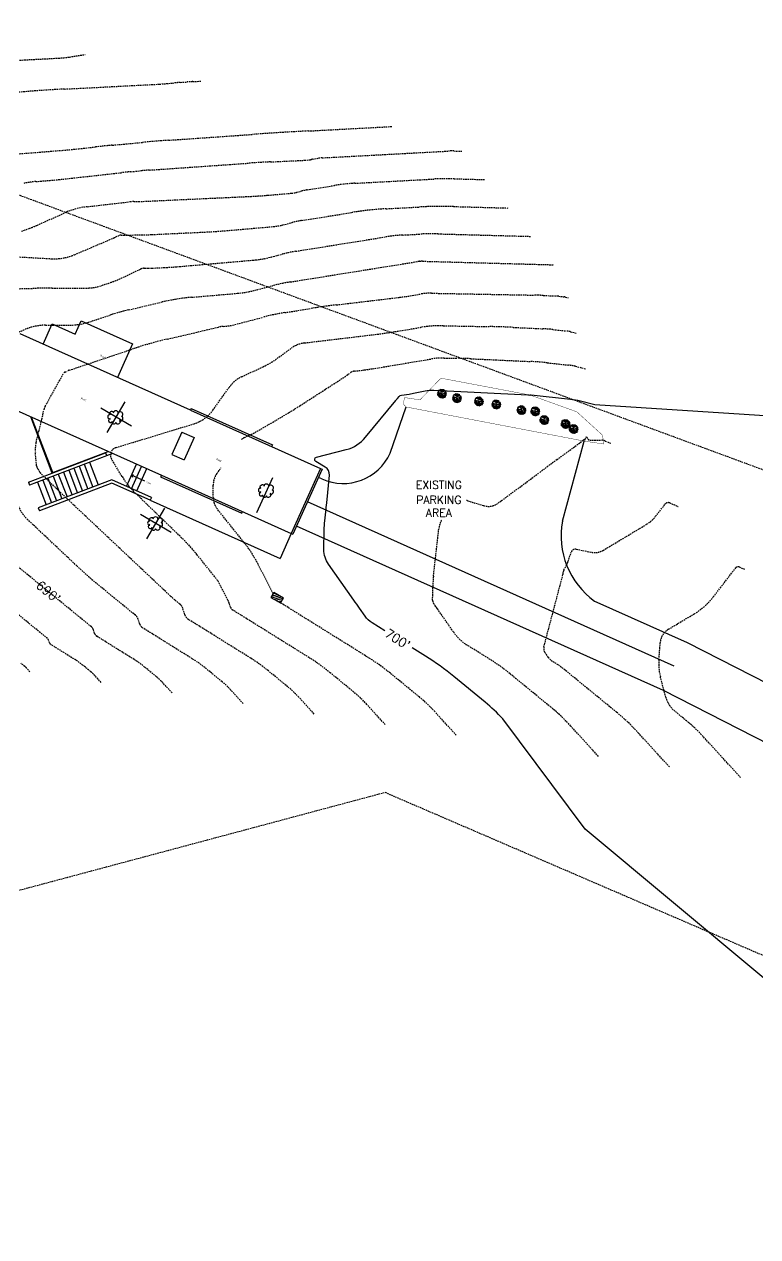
# Model space of a CAD drawing. Header units: inches. Extents: x -43639 to 75791, y -33466 to 47612.
# Drawn here: x 23093 to 25072, y 3534 to 6807 of the extents above; entities that cross this region are included whole.
import ezdxf
from ezdxf.enums import TextEntityAlignment as Align

# ---------------------------------------------------------------- set-up
doc = ezdxf.new("R2010")
doc.units = ezdxf.units.IN
doc.header["$LTSCALE"] = 8
doc.header["$MEASUREMENT"] = 0
doc.linetypes.add('ACAD_ISO02W100', pattern=[15, 12, -3])
doc.linetypes.add('DASHED', pattern=[0.75, 0.5, -0.25])
doc.layers.get('0').update_dxf_attribs({"linetype": 'CONTINUOUS'})
for name, color, linetype in [('A-Elev-South', 7, 'CONTINUOUS'), ('A-glazing', 252, 'CONTINUOUS'), ('A-millwork', 252, 'CONTINUOUS'), ('A-roof', 253, 'CONTINUOUS'), ('A-soffit', 251, 'ACAD_ISO02W100'), ('A-text', 254, 'CONTINUOUS'), ('A-walls', 7, 'CONTINUOUS'), ('construction', 160, 'CONTINUOUS'), ('CONT-HGH', 6, 'DASHED'), ('CONT-NML', 1, 'DASHED'), ('easement_JDCF', 7, 'DASHED'), ('ROAD', 2, 'CONTINUOUS'), ('T100', 2, 'CONTINUOUS'), ('TREE', 3, 'CONTINUOUS')]:
    doc.layers.add(name, color=color, linetype=linetype)
doc.styles.add('ROMAND', font='romand', dxfattribs={"height": 2})
doc.styles.get("Standard").update_dxf_attribs({"font": 'txt', "height": 0.2})
doc.styles.add('T100', font='ROMANS', dxfattribs={"height": 1.8})

# ---------------------------------------------------------------- blocks, each defined once
blk = doc.blocks.new('SHRUB4')
for p, q in [((-0.093, -0.008), (-0.102, 0.004)), ((-0.087, 0.018), (-0.1, 0.014)), ((-0.079, 0.01), (-0.097, 0.029)), ((-0.08, 0.048), (-0.094, 0.044)), ((-0.068, 0.04), (-0.088, 0.057)), ((-0.03, 0.06), (-0.081, 0.069)), ((-0.06, 0.019), (-0.079, 0.01)), ((-0.073, 0.024), (-0.068, 0.04)), ((-0.002, 0.001), (-0.073, 0.024)), ((-0.042, 0.075), (-0.07, 0.078)), ((-0.05, 0.003), (-0.068, 0.008)), ((-0.04, 0.012), (-0.064, -0.014)), ((-0.042, 0.075), (-0.044, 0.095)), ((-0.033, 0.083), (-0.042, 0.075)), ((-0.033, 0.083), (-0.015, 0.104)), ((-0.033, 0.083), (-0.032, 0.098)), ((-0.004, 0.069), (-0.033, 0.083)), ((-0.031, 0.062), (-0.032, 0.075)), ((-0.031, 0.061), (-0.004, 0.069)), ((0.004, 0.042), (-0.03, 0.06)), ((-0.022, 0.008), (-0.03, 0.025)), ((-0.002, 0.001), (-0.028, -0.046)), ((-0.018, 0.078), (-0.013, 0.09)), ((-0.006, 0.084), (-0.004, 0.104)), ((0.01, 0.087), (-0.006, 0.084)), ((-0.003, 0.07), (0.013, 0.062)), ((-0.001, 0.002), (0.004, 0.042)), ((-0.001, 0.002), (0.048, 0.007)), ((-0.001, 0), (0.038, -0.067)), ((0.004, 0.042), (0.001, 0.055)), ((0.004, 0.087), (0.002, 0.105)), ((0.004, 0.042), (0.03, 0.054)), ((0.015, 0.094), (0.01, 0.104)), ((0.011, 0.087), (0.023, 0.103)), ((0.013, 0.062), (0.011, 0.087)), ((0.015, 0.063), (0.024, 0.071)), ((0.024, 0.071), (0.02, 0.083)), ((0.03, 0.079), (0.025, 0.101)), ((0.03, 0.054), (0.033, 0.102)), ((0.03, 0.055), (0.044, 0.042)), ((0.031, 0.073), (0.048, 0.064)), ((0.039, 0.006), (0.052, 0.024)), ((0.041, 0.085), (0.04, 0.098)), ((0.04, 0.084), (0.051, 0.091)), ((0.04, 0.07), (0.04, 0.084)), ((0.048, 0.064), (0.056, 0.077)), ((0.048, 0.007), (0.061, 0.017)), ((0.048, 0.007), (0.061, -0.005)), ((0.055, 0.078), (0.059, 0.089)), ((0.056, 0.077), (0.068, 0.078)), ((0.061, 0.017), (0.064, 0.027)), ((0.061, 0.017), (0.07, 0.011)), ((0.061, -0.005), (0.081, 0.002)), ((0.064, 0.027), (0.069, 0.042)), ((0.064, 0.028), (0.076, 0.024)), ((0.068, 0.055), (0.076, 0.07)), ((0.069, 0.043), (0.068, 0.055)), ((0.069, 0.056), (0.087, 0.057)), ((0.069, 0.042), (0.086, 0.041)), ((0.07, 0.011), (0.087, 0.014)), ((0.076, 0.024), (0.086, 0.031)), ((0.081, 0.002), (0.102, -0.011)), ((0.086, 0.041), (0.09, 0.052)), ((0.086, 0.041), (0.096, 0.038)), ((0.086, 0.031), (0.1, 0.028)), ((0.087, 0.014), (0.1, 0.02)), ((0.087, 0.014), (0.089, 0.006)), ((0.089, 0.006), (0.102, 0.003)), ((-0.089, -0.014), (-0.102, -0.01)), ((-0.097, -0.002), (-0.101, -0.003)), ((-0.087, -0.015), (-0.097, -0.029)), ((-0.087, -0.038), (-0.097, -0.036)), ((-0.078, -0.002), (-0.093, -0.008)), ((-0.079, -0.028), (-0.09, -0.043)), ((-0.078, -0.029), (-0.089, -0.014)), ((-0.077, -0.052), (-0.086, -0.054)), ((-0.076, -0.052), (-0.079, -0.062)), ((-0.064, -0.012), (-0.078, -0.002)), ((-0.065, -0.013), (-0.078, -0.029)), ((-0.064, -0.014), (-0.077, -0.052)), ((-0.061, -0.067), (-0.071, -0.07)), ((-0.061, -0.068), (-0.065, -0.079)), ((-0.044, -0.039), (-0.061, -0.067)), ((-0.057, -0.078), (-0.061, -0.08)), ((-0.044, -0.081), (-0.057, -0.078)), ((-0.033, -0.064), (-0.051, -0.089)), ((-0.043, -0.058), (-0.049, -0.069)), ((-0.017, -0.026), (-0.044, -0.039)), ((-0.044, -0.039), (-0.043, -0.058)), ((-0.036, -0.087), (-0.044, -0.091)), ((-0.04, -0.074), (-0.033, -0.082)), ((-0.033, -0.082), (-0.036, -0.092)), ((-0.032, -0.034), (-0.033, -0.064)), ((-0.012, -0.081), (-0.033, -0.095)), ((-0.021, -0.069), (-0.028, -0.077)), ((-0.025, -0.04), (-0.008, -0.058)), ((-0.015, -0.052), (-0.022, -0.056)), ((-0.022, -0.056), (-0.021, -0.069)), ((-0.008, -0.058), (-0.016, -0.099)), ((-0.012, -0.022), (-0.008, -0.042)), ((-0.004, -0.078), (-0.006, -0.099)), ((0.023, -0.045), (-0.004, -0.078)), ((-0.003, -0.079), (0.021, -0.079)), ((0.009, -0.081), (0.001, -0.089)), ((0.001, -0.089), (0.011, -0.094)), ((0.011, -0.094), (0.008, -0.098)), ((0.012, -0.061), (0.018, -0.07)), ((0.017, -0.031), (0.038, -0.036)), ((0.025, -0.089), (0.018, -0.096)), ((0.021, -0.079), (0.03, -0.094)), ((0.022, -0.079), (0.033, -0.081)), ((0.03, -0.055), (0.025, -0.069)), ((0.025, -0.069), (0.047, -0.081)), ((0.033, -0.081), (0.044, -0.089)), ((0.035, -0.059), (0.052, -0.037)), ((0.045, -0.049), (0.047, -0.063)), ((0.047, -0.063), (0.059, -0.07)), ((0.047, -0.081), (0.053, -0.088)), ((0.051, -0.037), (0.06, -0.02)), ((0.052, -0.037), (0.086, -0.036)), ((0.059, -0.07), (0.059, -0.081)), ((0.06, -0.02), (0.071, -0.027)), ((0.069, -0.037), (0.065, -0.053)), ((0.065, -0.053), (0.072, -0.074)), ((0.067, -0.064), (0.081, -0.066)), ((0.068, -0.024), (0.076, -0.017)), ((0.086, -0.037), (0.095, -0.034)), ((0.086, -0.036), (0.088, -0.045)), ((0.094, -0.006), (0.103, -0.002))]:
    blk.add_line(p, q)
blk = doc.blocks.new('*X60')
for p, q in [((21, 26.3), (21.7, 27)), ((21, 26.75), (21.25, 27)), ((21.14, 26), (22.14, 27)), ((21.58, 26), (22.58, 27)), ((22.02, 26), (23, 26.98)), ((22.46, 26), (23, 26.54)), ((22.91, 26), (23, 26.09))]:
    blk.add_line(p, q)
blk = doc.blocks.new('DUMPSTER')
for p, q in [((-0.13, 0.125), (-0.13, 0)), ((0.12, 0.125), (-0.13, 0.125)), ((-0.13, 0), (0.12, 0)), ((0.12, 0), (0.12, 0.125))]:
    blk.add_line(p, q)
at = {"xscale": 0.125, "yscale": 0.125, "zscale": 0.125}
blk.add_blockref('*X60', (-2.755, -3.25), dxfattribs=at)
blk = doc.blocks.new('DCDSTREE')
at = {"const_width": 0.05567}
blk.add_lwpolyline([(-0.050861, -0.01564, 1), (0.004809, -0.01564, 1)], format="xyb", close=True, dxfattribs=at)
for centre, radius, start, end in [((-0.697665, 0.031649), 0.27, 90, 270), ((-0.472665, 0.324149), 0.334487, 47.726311, 199.653824), ((-0.022665, 0.436649), 0.318198, 8.130102, 171.869898), ((0.472335, 0.301649), 0.3245, 303.690068, 146.309932), ((0.504478, -0.141923), 0.302211, 246.16126, 60.708638), ((-0.636783, -0.38394), 0.243328, 104.489763, 329.250033), ((-0.24204, -0.519601), 0.275855, 177.662694, 343.412661), ((0.213585, -0.485851), 0.302916, 201.801409, 31.328693)]:
    blk.add_arc(centre, radius, start, end)

msp = doc.modelspace()

# ---------------------------------------------------------------- linework, layer by layer
at = {"layer": 'A-Elev-South', "color": 252}
for p, q in [((23198.40878, 5597.8651, -120), (23221.94039, 5536.08343, -120)), ((23212.42642, 5603.20418, -120), (23235.95284, 5541.43612, -120)), ((23226.44406, 5608.54327, -120), (23249.96529, 5546.78882, -120)), ((23240.4617, 5613.88235, -120), (23263.97775, 5552.14151, -120)), ((23254.47933, 5619.22143, -120), (23277.9902, 5557.4942, -120)), ((23268.49697, 5624.56052, -120), (23291.76614, 5563.46786, -120)), ((23128.32059, 5571.16968, -120), (23151.87811, 5509.31995, -120)), ((23142.33823, 5576.50876, -120), (23165.89057, 5514.67265, -120)), ((23156.35587, 5581.84785, -120), (23179.90302, 5520.02534, -120)), ((23170.3735, 5587.18693, -120), (23193.91548, 5525.37804, -120)), ((23184.39114, 5592.52601, -120), (23207.92793, 5530.73073, -120))]:
    msp.add_line(p, q, dxfattribs=at)
at = {"layer": 'A-Elev-South', "color": 7}
msp.add_line((23104.00215, 5570.46784, -120), (23106.84967, 5562.99176, -120), dxfattribs=at)
at = {"layer": 'A-Elev-South', "color": 253}
for p, q in [((23329.07615, 5577.00881, -120), (23130.42819, 5501.12618, -120)), ((23328.82697, 5568.35325, -8376), (23133.2759, 5493.6496, -8376)), ((23432.25545, 5521.98126, -120), (23328.82697, 5568.35325, -120)), ((23435.52834, 5529.28114, -120), (23329.07615, 5577.00881, -120)), ((23130.42819, 5501.12618, -120), (23133.2759, 5493.6496, -120))]:
    msp.add_line(p, q, dxfattribs=at)
at = {"layer": 'A-glazing'}
for p, q in [((23168.28593, 5595.20911, -119.99905), (23110.3106, 5747.42196, -119.99905)), ((23518.04244, 5705.98831, -120), (23550.89188, 5691.26032, -120)), ((23491.04111, 5645.76432, -120), (23523.89056, 5631.03633, -120))]:
    msp.add_line(p, q, dxfattribs=at)
at = {"layer": 'A-millwork'}
for p, q in [((23169.36084, 5596.7913, -119.99905), (23112.30952, 5746.5782, -119.99905)), ((23518.04244, 5705.98831, -120), (23491.04111, 5645.76432, -120)), ((23550.89188, 5691.26032, -120), (23523.89056, 5631.03633, -120))]:
    msp.add_line(p, q, dxfattribs=at)
at = {"layer": 'A-roof'}
for p, q in [((23543.12453, 5769.2646, -120), (23541.07897, 5764.70218, -120)), ((23543.12453, 5769.2646, -120), (23762.12084, 5671.07796, -120)), ((23762.12084, 5671.07796, -120), (23760.07529, 5666.51554, -120)), ((23896.0355, 5605.55801, -120), (23817.48619, 5430.36096, -120)), ((23891.47307, 5607.60356, -120), (23896.0355, 5605.55801, -120)), ((23462.52967, 5589.50513, -120), (23460.48411, 5584.9427, -120)), ((23460.48411, 5584.9427, -120), (23679.48042, 5486.75607, -120)), ((23679.48042, 5486.75607, -120), (23681.52598, 5491.31849, -120)), ((23812.92377, 5432.40651, -120), (23817.48619, 5430.36096, -120))]:
    msp.add_line(p, q, dxfattribs=at)
at = {"layer": 'A-roof', "color": 7}
for p, q in [((23541.07897, 5764.70218, -120), (23891.47307, 5607.60356, -120)), ((23891.47307, 5607.60356, -120), (23812.92377, 5432.40651, -120)), ((23462.52967, 5589.50513, -120), (23812.92377, 5432.40651, -120))]:
    msp.add_line(p, q, dxfattribs=at)
at = {"layer": 'A-text'}
for p, q in [((23382.11564, 5589.39363, -119.99826), (23387.72269, 5591.52926, -119.99826)), ((23382.11564, 5589.39363, -119.99826), (23384.25127, 5583.78657, -119.99826)), ((23418.15878, 5573.23375, -119.99826), (23382.11564, 5589.39363, -119.99826))]:
    msp.add_line(p, q, dxfattribs=at)
at = {"layer": 'A-walls'}
for p, q in [((23143.23567, 5943.07456, -120), (23167.78233, 5997.82364, -120)), ((23167.78233, 5997.82364, -120), (23229.83129, 5970.00409, -120)), ((23229.83129, 5970.00409, -120), (23246.19573, 6006.50348, -120)), ((23246.19573, 6006.50348, -120), (23384.89339, 5944.31861, -120)), ((23541.07897, 5764.70218, -120), (23081.18672, 5970.89411, -120)), ((23384.89339, 5944.31861, -120), (23343.98229, 5853.07015, -120)), ((23002.63741, 5795.69706, -120), (23462.52967, 5589.50513, -120))]:
    msp.add_line(p, q, dxfattribs=at)
at = {"layer": 'A-walls', "color": 253}
for p, q in [((23103.92985, 5570.69695, -8376), (23312.15686, 5650.00714, -8376)), ((23169.36084, 5596.7913, -8375.99905), (23319.08449, 5653.81853, -8375.99905)), ((23315.08974, 5642.30692, -120), (23311.76676, 5651.03133, -120)), ((23435.52834, 5529.28114, -120), (23432.25545, 5521.98126, -120)), ((23432.25545, 5521.98126, -120), (23782.64955, 5364.88265, -120)), ((23812.92377, 5432.40651, -120), (23782.64955, 5364.88265, -120))]:
    msp.add_line(p, q, dxfattribs=at)
at = {"layer": 'A-walls', "color": 254}
for p, q in [((23314.06555, 5641.91683, -120), (23106.84967, 5562.99176, -120)), ((23331.13188, 5648.41711, -120), (23314.06555, 5641.91683, -120))]:
    msp.add_line(p, q, dxfattribs=at)
at = {"layer": 'A-walls', "color": 252}
for p, q in [((23368.61497, 5559.28164, -120), (23395.6163, 5619.50562, -119.99653)), ((23382.30224, 5553.14497, -120), (23409.30357, 5613.36896, -119.99653)), ((23395.98951, 5547.00831, -120), (23422.99084, 5607.23229, -119.99653))]:
    msp.add_line(p, q, dxfattribs=at)
at = {"layer": 'A-walls'}
for centre, radius in [((17813.72126, 4368.8652, -39478.11913), 23854.49434), ((17670.02981, 4120.51567, -8376.00547), 8376.17315), ((17670.02981, 4120.51567, -8376.00547), 8376.16768)]:
    msp.add_circle(centre, radius, dxfattribs=at)
at = {"layer": 'construction'}
for p, q in [((23381.55672, 5721.77731, -120), (23299.16218, 5770.15176, -120)), ((23316.17222, 5704.76727, -120), (23364.54668, 5787.1618, -120)), ((23761.94432, 5582.6887, -120), (23719.30601, 5487.58711, -120)), ((23423.29545, 5418.13054, -120), (23471.6699, 5500.52507, -120)), ((24846.45645, 5074.23465, -120), (23856.76085, 5517.95949, -120)), ((23488.67994, 5435.14058, -120), (23406.28541, 5483.51503, -120))]:
    msp.add_line(p, q, dxfattribs=at)
at = {"layer": 'CONT-HGH', "elevation": 8160}
for points in [[(23055.11413, 6092.54537), (23115.3977, 6093.80257, -0.0040530702), (23167.45159, 6094.46607), (23265.70746, 6094.92194, 0.0794301275), (23295.88818, 6099.89061), (23325.27457, 6109.68425, 0.0300156267), (23353.96891, 6121.20199), (23406.02214, 6145.81716, -0.1077728876), (23416.2017, 6148.16848), (23426.89403, 6148.29987, 0.0085422288), (23437.581, 6148.61384), (23475.71157, 6150.38647, 0.0100356732), (23504.65378, 6152.31472), (23716.11901, 6170.67274, 0.0422302572), (23752.76857, 6177.00187), (23788.88261, 6186.43198, -0.0240470773), (23825.36596, 6194.10643), (24066.64903, 6232.85823, -0.0264270031), (24113.87742, 6237.90265), (24161.37262, 6240.44911, -0.0202162317), (24208.89307, 6241.07341), (24459.7074, 6234.22697)], [(23189.95795, 5248.76324), (23044.27545, 5368.03309, -0.017386519)], [(23491.39828, 5001.79514), (23466.54437, 5029.01497, 0.0359891483), (23448.75963, 5045.87974), (23417.30281, 5071.67901, 0.032305641), (23388.66956, 5092.22089), (23288.22567, 5154.87681, -0.1767929821), (23282.32098, 5162.43644), (23279.17552, 5172.15126, 0.1438883814), (23273.65221, 5180.24298), (23189.95795, 5248.76324, -0.017386519)]]:
    msp.add_lwpolyline(points, format="xyb", dxfattribs=at)
at = {"layer": 'CONT-HGH', "color": 252, "linetype": 'Continuous', "elevation": 8280}
for points in [[(24065.51932, 5169.38335), (24031.12371, 5190.83899, -0.1026435345), (24012.28872, 5208.82336), (23997.185, 5230.71547, 0.0032166297), (23981.94107, 5252.50951), (23913.43358, 5349.1244, -0.1589990114), (23901.18331, 5388.52591), (23901.91771, 5441.26693, -0.0238866893), (23903.4396, 5465.90645), (23906.13928, 5490.47322, 0.0035153351), (23908.66612, 5515.05775), (23915.76682, 5589.26968, 0.2901362114), (23904.48154, 5611.52074), (23879.09778, 5626.62133, -0.6669735494), (23880.70708, 5637.85498), (23961.24788, 5658.59874, 0.1597609918), (24013.51669, 5692.02195), (24094.82372, 5791.53914, -0.0142829406), (24099.58977, 5797.04395), (24104.51311, 5802.41259, -0.1719725246), (24110.57744, 5805.63187), (24130.97994, 5808.66141, 0.0136916202), (24146.90636, 5811.47395), (24174.10778, 5817.04956, -0.0624966223), (24197.75515, 5818.8822), (24451.34529, 5806.83091, -0.0635806495), (24453.69695, 5806.41638), (24456.89623, 5805.42158, 0.2389426625), (24457.35458, 5805.49913), (24457.85203, 5805.86698, -0.0001826847), (24458.1143, 5806.06076), (24458.37663, 5806.25445, -0.1696766989), (24458.67074, 5806.34537), (24459.3588, 5806.32037, -0.0176582486), (24459.92469, 5806.27976), (24566.78724, 5794.80727, -0.032752104), (24593.01006, 5790.24035), (24631.89507, 5780.81066), (25841.30115, 5702.06669)], [(30373.65884, 447.99829), (30099.24852, 375.57539), (29402.93737, 465.63114), (28600.13155, 989.5928), (28600.13155, 989.5928), (26756.95472, 2839.83243), (24605.90634, 4634.00128), (24383.56943, 4931.87578, 0.0359891483), (24336.01943, 4976.96612), (24251.9152, 5045.94408, 0.032305641), (24175.36021, 5100.86568), (24139.55268, 5123.20207, -0.1026435345)]]:
    msp.add_lwpolyline(points, format="xyb", dxfattribs=at)
at = {"layer": 'CONT-NML'}
for points, elevation in [([(23056.78726, 6708.88064), (23185.62429, 6715.55637, 0.0263567695), (23214.2096, 6718.5536), (23256.85041, 6725.31126)], 7992), ([(23075.77552, 6623.27552, -0.008728031), (23201.47814, 6631.99116), (23457.44765, 6645.2543, 0.0103841632), (23476.45175, 6646.63522), (23496.29736, 6648.49229, -0.005914736), (23513.54905, 6649.90099), (23531.70066, 6651.16721, -0.0041272644), (23547.2104, 6652.12057), (23570.48681, 6653.35856)], 8016), ([(22884.67082, 6426.41197), (22937.02194, 6438.48393, -0.0367309563), (23037.22021, 6453.9561), (23194.85501, 6466.55841, 0.0075923223), (23239.93615, 6470.85227), (23284.95209, 6475.83071, -0.0042102965), (23330.00676, 6480.42976), (23411.90688, 6488.09363, -0.005914736), (23481.60542, 6493.78491), (23707.44526, 6509.53912, -0.0041272644), (23858.41123, 6518.81874), (24084.97508, 6530.8689)], 8064), ([(23091.30987, 6377.36598, -0.0367309563), (23123.89968, 6382.39835), (23160.37055, 6385.31406, 0.0075923223), (23195.62014, 6388.67149), (23355.51689, 6406.35493, -0.0042102965), (23380.34784, 6408.8896), (23405.20014, 6411.21517, -0.005914736), (23430.07647, 6413.24646), (23698.93582, 6432.00164, -0.0057977004), (23757.32783, 6435.39513), (23840.28631, 6439.25174, 0.0100356732), (23849.65093, 6439.87564), (23862.25682, 6440.97, 0.0422302572), (23865.0604, 6441.45416), (23867.82301, 6442.17554, -0.0240470774), (23870.61387, 6442.76261), (23885.45168, 6445.14567, -0.0264270031), (23896.34479, 6446.30915), (24237.61293, 6464.60628, -0.0202162317), (24252.00442, 6464.79535), (24273.60312, 6464.20578)], 8088), ([(23085.314, 6248.09959), (23105.97538, 6255.73021, 0.0166153719), (23126.36059, 6264.03844), (23202.43875, 6298.03434, -0.0766776548), (23262.39208, 6314.44501), (23375.9024, 6327.45578, -0.0254647382), (23388.34806, 6328.24346), (23400.83386, 6328.39688, 0.0085422289), (23413.3134, 6328.76352), (23703.16118, 6342.23809, 0.0100356732), (23750.21043, 6345.37269), (23813.54422, 6350.87092, 0.0422302572), (23827.62979, 6353.3034), (23841.50954, 6356.92768, -0.0240470773), (23855.53123, 6359.87722), (23930.07854, 6371.85005, -0.0264270031), (23984.80714, 6377.69556), (24197.2574, 6389.0861, -0.0202162317), (24252.59195, 6389.81307), (24335.63788, 6387.54618)], 8112), ([(23073.67075, 6179.03859), (23166.41886, 6173.94393, 0.1152116533), (23227.97402, 6184.79803), (23333.31596, 6229.82703, 0.0094433157), (23340.02436, 6232.84566), (23346.67574, 6235.99099, -0.1077728876), (23353.67994, 6237.60886), (23402.24422, 6238.2056, 0.0085422289), (23437.05527, 6239.22832), (23566.03605, 6245.22443, 0.0100356732), (23650.76992, 6250.86974), (23764.83161, 6260.77183, 0.0422302572), (23790.19918, 6265.15264), (23815.19607, 6271.67983, -0.0240470773), (23840.44859, 6276.99182), (23978.89177, 6299.22679, -0.0264270031), (24069.03555, 6308.85496), (24159.68858, 6313.71533, -0.0202162317), (24250.38981, 6314.90693), (24397.67264, 6310.88657)], 8136), ([(23299.67397, 5030.33422), (23283.13936, 5048.4428, 0.0359891483), (23271.30767, 5059.66246), (23250.38033, 5076.82599, 0.032305641), (23231.33143, 5090.49193), (23164.50892, 5132.17516, -0.1767929821), (23160.5807, 5137.20437), (23158.48812, 5143.66736, 0.1438883814), (23154.81362, 5149.05056), (22989.42071, 5284.45726, -0.0307349001)], 8136), ([(23107.94966, 5058.87329), (23099.73435, 5067.87064, 0.0359891483), (23093.85571, 5073.44519), (23083.45785, 5081.97298, 0.032305641)], 8112)]:
    msp.add_lwpolyline(points, format="xyb", dxfattribs=dict(at, elevation=elevation))
at = {"layer": 'CONT-NML', "color": 251}
for points, elevation in [([(23023.01918, 5953.44104), (23095.23518, 5983.44545, -0.0975933764), (23149.90487, 5994.4826), (23215.72846, 5994.788, 0.0794301275), (23269.17626, 6003.58715), (23321.21735, 6020.93093, -0.0228193614), (23373.94048, 6035.86725), (23464.85294, 6057.19531, -0.0359746416), (23544.17649, 6069.87564), (23667.4064, 6080.57365, 0.0422302572), (23715.33796, 6088.85111), (23762.56914, 6101.18412, -0.0240470773), (23810.28332, 6111.22104), (24154.4063, 6166.48967, -0.0264270031), (24158.71929, 6166.95034), (24163.05666, 6167.18288, -0.0202162317), (24167.39632, 6167.2399), (24521.74216, 6157.56737)], 8184), ([(23874.8469, 4944.71699), (23833.35439, 4990.15929, 0.0359891483), (23803.66355, 5018.31429), (23751.14777, 5061.38504, 0.032305641), (23703.34582, 5095.67881), (23535.65915, 5200.28011, -0.1767929821), (23525.80154, 5212.90059), (23520.39596, 5229.59579, 0.1438883814), (23511.71716, 5242.31038), (23499.30203, 5252.4746, -0.017386519), (23487.25503, 5263.05787), (23211.18715, 5523.13272, -0.0032017877), (23180.94003, 5551.99538), (23137.7574, 5593.73305, -0.0653081248), (23134.47675, 5597.85714), (23131.55512, 5602.71408, -0.0117505517), (23129.27347, 5606.71714), (23127.08591, 5610.77384, -0.1018044241), (23125.78792, 5615.09758), (23122.50966, 5651.94695, -0.0832407426), (23124.50678, 5677.70866), (23140.21818, 5740.96052, 0.0126282641), (23142.81775, 5752.68393), (23145.12119, 5764.47301, -0.0786685936), (23149.18908, 5775.61807), (23198.32435, 5864.08542, -0.15846313), (23202.60341, 5868.06778), (23208.17709, 5870.65906, -0.0277753082), (23213.87722, 5872.93345), (23383.39103, 5929.88357, -0.0234245875), (23478.46878, 5956.94314), (23616.69829, 5989.37178, -0.0359746415), (23629.42431, 5991.40611), (23642.29689, 5992.52362, 0.0422302572), (23654.98409, 5994.71462), (23736.25567, 6015.93627, -0.0240470773), (23795.20069, 6028.33565), (23866.75646, 6039.82802, -0.0099925347), (23934.49732, 6049.32327), (24104.48433, 6069.69576, 0.0116763095), (24133.50497, 6073.86327), (24162.42828, 6078.70859, -0.046218902), (24191.55052, 6080.85614), (24468.60009, 6075.65737, -0.0069448678), (24492.89802, 6074.86371), (24523.96572, 6073.41673, -0.0151027075), (24534.66619, 6072.5939), (24548.36753, 6071.12296, -0.032752104), (24552.93947, 6070.32672), (24559.71907, 6068.68266)], 8208), ([(24066.57121, 4916.17791), (24016.75941, 4970.73146, 0.0359891483), (23981.11551, 5004.53157), (23918.07024, 5056.23805, 0.032305641), (23860.68395, 5097.40777), (23654.95269, 5225.74091, -0.1767929821), (23649.14767, 5233.17295), (23646.0553, 5242.72378, 0.0393544054), (23642.23377, 5251.97337), (23623.12999, 5289.53853, 0.0513676568), (23606.1703, 5315.81778), (23558.44813, 5375.34667, 0.0316749095), (23517.20847, 5420.59487), (23390.18991, 5543.36318, -0.0653081248), (23356.3837, 5585.86085), (23328.15216, 5632.79308, -0.4881117695), (23340.23018, 5664.24661), (23550.99935, 5728.51766, 0.1662235533), (23601.54105, 5765.01452), (23645.1521, 5826.6287, -0.1305280154), (23679.79649, 5855.52969), (23737.62397, 5882.44861, 0.019428146), (23748.70755, 5888.14191), (23759.56983, 5894.26604, 0.02944607), (23770.03477, 5901.00701), (23813.26033, 5932.59794, -0.1286646837), (23849.12987, 5946.72551), (24039.17963, 5969.50247, 0.0116763095), (24100.46335, 5978.30313), (24161.54153, 5988.53511, -0.046218902), (24223.03982, 5993.07017), (24348.82454, 5990.70985, -0.0069448678), (24411.47753, 5988.66337), (24491.58657, 5984.93227, -0.0151027075), (24519.17808, 5982.8106), (24554.50743, 5979.01773, -0.032752104), (24566.29633, 5976.9646), (24583.77773, 5972.72532)], 8232), ([(23677.32404, 5684.60261, -0.0841225156), (23687.06673, 5691.31843), (23704.12067, 5699.25711, 0.0233906617), (23720.76656, 5707.97494), (23787.13473, 5746.79146, 0.0109700168), (23836.13191, 5776.90992), (23951.7879, 5851.54795, 0.0145083099), (23962.10051, 5858.63518), (23972.20743, 5866.02171, -0.1286646837), (23983.47562, 5870.45979), (24009.91913, 5873.62898, 0.0116763095), (24031.61851, 5876.74512), (24189.44045, 5903.1839, -0.046218902), (24225.34747, 5905.83178), (24261.49978, 5905.15339, -0.0069448677), (24297.63569, 5903.97306), (24459.20743, 5896.44781, -0.0151027075), (24503.68998, 5893.0273), (24560.64734, 5886.9125, -0.032752104), (24579.6532, 5883.60248), (24607.8364, 5876.76799)], 8256), ([(24286.08458, 5521.47914, -0.0133988917), (24287.72972, 5521.01555), (24331.72652, 5507.33495, 0.2389426625), (24370.89797, 5513.96316), (24482.23952, 5596.29421, -0.000182685), (24530.18632, 5631.72119), (24601.43195, 5684.323, -0.1696766986), (24602.988, 5684.80405), (24604.71214, 5684.7414, 0.3345400877), (24605.8421, 5685.53006), (24607.86811, 5691.7314, -0.6207298034), (24610.03056, 5692.04491), (24613.74515, 5686.65852, 0.2462722089), (24618.45102, 5684.18381), (24648.86936, 5684.14731, -0.0986920779), (24660.33291, 5681.84803), (24676.84077, 5674.97164)], 8304), ([(23763.95372, 5269.64441), (23723.54134, 5349.11024, 0.0513676568), (23685.24468, 5408.45136), (23613.5594, 5497.87197, -0.1687300676), (23602.72704, 5528.35459), (23602.4828, 5562.59982, -0.1570421477), (23612.25321, 5593.69872), (23623.25907, 5609.24792, -0.1305280154)], 8256), ([(23683.12259, 4973.25606), (23649.94938, 5009.58713, 0.0359891483), (23626.21159, 5032.09702), (23584.22529, 5066.53202, 0.032305641), (23546.00769, 5093.94985), (23411.94241, 5177.57846, -0.1767929821), (23404.06126, 5187.66852), (23399.86292, 5200.63515, 0.1438883814), (23392.49081, 5211.4354), (23298.52338, 5288.36628, -0.017386519), (23234.32486, 5344.76454), (23101.6769, 5469.728, -0.1960457264), (23068.69533, 5542.01657)], 8184), ([(24833.46845, 4802.02161), (24750.37945, 4893.02011, 0.0359891483), (24690.92334, 4949.40067), (24546.72303, 5067.66635, 0.032305641), (24532.87264, 5077.60282), (24518.0657, 5086.83924, -0.1026435345), (24506.49293, 5097.88936), (24497.21277, 5111.34051, -0.2187745313), (24494.65429, 5125.9674), (24546.25818, 5321.84366, 0.0378478178), (24547.01633, 5325.96461), (24547.46209, 5330.14303, -0.100486765), (24548.70494, 5334.06912), (24555.66874, 5346.61039, 0.0468090978), (24560.05332, 5356.6072), (24568.35845, 5381.68707, -0.3784582035), (24582.13104, 5389.70894), (24623.06656, 5381.57351, 0.1858333978), (24655.17205, 5387.12739), (24771.89344, 5456.89835, 0.094190487), (24796.20283, 5478.50465), (24821.40847, 5511.22598, -0.3394873582), (24834.21937, 5514.6321), (24857.35662, 5504.99422)], 8328), ([(24641.74414, 4830.56069), (24566.97444, 4912.44794, 0.0359891483), (24513.47138, 4963.1834), (24403.34698, 5053.50178, 0.032305641), (24349.69658, 5091.99131), (24287.94135, 5130.51362, -0.1026435345), (24250.45785, 5166.30428), (24208.07128, 5227.74155, 0.0032166297), (24202.62058, 5235.53435), (24197.11974, 5243.29208, -0.1589990114), (24194.43553, 5251.92552), (24194.95176, 5288.99828, -0.0244147622), (24196.6983, 5316.79785), (24210.96906, 5444.18281, -0.0972009996), (24218.62365, 5468.46651)], 8304), ([(25025.19276, 4773.48254), (24919.35844, 4889.39155, 0.0359891483), (24884.91783, 4922.05062), (24848.12342, 4952.2275, -0.1571661786), (24823.60194, 4990.30749), (24809.13483, 5044.61945, -0.0848699672), (24804.90723, 5090.95253), (24808.60125, 5138.00841, -0.243044265), (24830.7054, 5173.64519), (24900.4918, 5215.36046, 0.094190487), (24951.84551, 5261.00385), (25012.27656, 5339.45396, -0.3394873582), (25021.39822, 5341.87919), (25037.87247, 5335.0168)], 8352), ([(24258.29552, 4887.63884), (24200.16442, 4951.30362, 0.0359891483), (24158.56747, 4990.74885), (24084.99272, 5051.09107, 0.032305641), (24018.02208, 5099.13672), (23784.3639, 5244.89041, -0.1026435346)], 8256)]:
    msp.add_lwpolyline(points, format="xyb", dxfattribs=dict(at, elevation=elevation))
at = {"layer": 'easement_JDCF'}
for p, q in [((21853.73753, 6798.51245, 8016), (30472.87063, 3614.67313, 8016)), ((21747.53142, 4112.97351, 8016), (24065.952, 4733.39759, 8016)), ((24065.952, 4733.39759, 8016), (30234.13533, 2073.04883, 8016))]:
    msp.add_line(p, q, dxfattribs=at)
at = {"layer": 'ROAD'}
for p, q in [((24079.82552, 5649.44919, -120), (24123.06861, 5773.71461, -120)), ((24544.59455, 5465.8159, -120), (24603.04207, 5681.69928, -120)), ((23895.8066, 5579.35884, -120), (23886.21683, 5583.65836, -120)), ((24817.00068, 5008.53565, -120), (23827.30486, 5452.2606, -120)), ((24881.91308, 5137.24318, -120), (24630.68563, 5249.8797, -120)), ((27632.65852, 3726.65616, -120), (24881.91308, 5137.24318, -120)), ((27504.36554, 3630.4503, -120), (24817.00068, 5008.53565, -120))]:
    msp.add_line(p, q, dxfattribs=at)
at = {"layer": 'ROAD', "const_width": 1, "elevation": -120}
msp.add_lwpolyline([(24122.3539, 5773.85163), (24606.6499, 5681.00763), (24656.4259, 5673.80763), (24652.7419, 5697.66363), (24583.5139, 5760.63963), (24457.85203, 5805.86698), (24216.7579, 5851.53963), (24160.1899, 5792.87163), (24118.9939, 5799.13563), (24114.8659, 5782.38363), (24122.3539, 5773.85163)], dxfattribs=at)
at = {"layer": 'ROAD'}
for centre, radius, start, end in [((23952.77088, 5706.41348, -120), 139.24012, 245.85117044, 335.85117044), ((24759.79769, 5426.48489, -120), 218.76773, 169.64280279, 234.05090796)]:
    msp.add_arc(centre, radius, start, end, dxfattribs=at)

# ---------------------------------------------------------------- block references
at = {"layer": 'T100', "xscale": 119.9999999999994, "yscale": 120, "zscale": 120, "rotation": 330.2849999999999}
msp.add_blockref('DUMPSTER', (23771.7379, 5251.76763, -120), dxfattribs=at)
at = {"layer": 'TREE'}
for name, p, xscale, yscale, zscale in [('SHRUB4', (24219.62537, 5809.40078, -120), 120, 120, 120), ('SHRUB4', (24260.07328, 5797.23491, -120), 120, 120, 120), ('SHRUB4', (24319.24707, 5788.46834, -120), 120, 120, 120), ('DCDSTREE', (23340.24865, 5746.32488, -120), 23.04000000000087, 23.03999999999996, 23.03999999999999), ('SHRUB4', (24366.18662, 5780.23849, -120), 120, 120, 120), ('SHRUB4', (24434.09916, 5764.85226, -120), 120, 120, 120), ('SHRUB4', (24471.30125, 5761.63188, -120), 120, 120, 120), ('SHRUB4', (24495.76973, 5738.19471, -120), 120, 120, 120), ('SHRUB4', (24553.19578, 5727.63904, -120), 120, 120, 120), ('SHRUB4', (24574.9178, 5714.0419, -120), 120, 120, 120), ('DCDSTREE', (23746.53812, 5548.252, -120), 23.04000000000087, 23.03999999999996, 23.03999999999999), ('DCDSTREE', (23447.37187, 5459.68815, -120), 23.04000000000087, 23.03999999999996, 23.03999999999999)]:
    msp.add_blockref(name, p, dxfattribs=dict(at, xscale=xscale, yscale=yscale, zscale=zscale))

# ---------------------------------------------------------------- texts
at = {"layer": 'A-soffit', "color": 7}
for p in [(23296.52737, 5910.87146, -120), (23244.53343, 5794.90371, -120), (23610.16429, 5630.97372, -120)]:
    msp.add_text('Roof', height=5, rotation=335.851, dxfattribs=at).set_placement(p)
at = {"layer": 'A-text'}
msp.add_text('DOWN', height=3, rotation=335.851, dxfattribs=at).set_placement((23421.85975, 5569.63113, -120))
at = {"layer": 'A-text', "style": 'T100'}
for s, p in [('EXISTING', (24211.26354, 5552.532, -120)), ('PARKING', (24211.26354, 5512.24839, -120)), ('AREA', (24211.26354, 5477.27697, -120))]:
    msp.add_text(s, height=21.6, dxfattribs=at).set_placement(p, align=Align.CENTER)
at = {"layer": 'T100', "style": 'ROMAND'}
for s, rotation, p in [("690'", 320.6929108, (23150.0278, 5265.28654, 8160)), ("700'", 328.04449028, (24093.78028, 5136.81251, 8280))]:
    msp.add_text(s, height=24, rotation=rotation, dxfattribs=at).set_placement(p, align=Align.CENTER)

doc.saveas('drawing.dxf')
